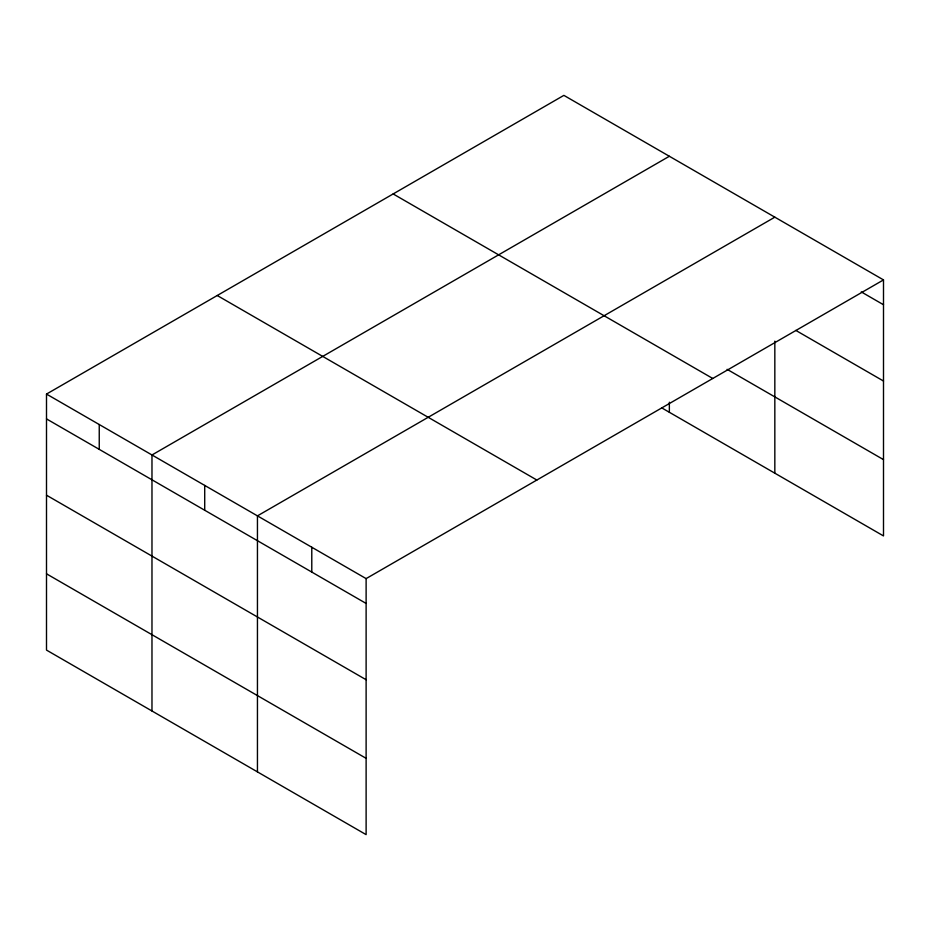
<?xml version="1.0" encoding="UTF-8"?>
<svg xmlns="http://www.w3.org/2000/svg" width="930" height="930" viewBox="0 0 930 930"><rect width="100%" height="100%" fill="white"/><g stroke="black" fill="none" stroke-linecap="round" stroke-linejoin="round"><path stroke-width="1.4" d="M883.5 279.907L563.882 95.372L46.5 394.076L46.5 650.093L366.118 834.629L366.118 578.611L883.5 279.907L883.5 535.924L661.823 407.933M669.356 156.263L151.974 454.979L151.974 710.997M774.83 217.167L257.447 515.871L257.447 771.888M861.273 291.904L883.5 304.738M795.824 330.406L883.5 381.033M727.109 369.338L883.5 459.629M393.146 193.94L712.764 378.475M217.236 295.507L536.854 480.031M46.5 394.076L366.118 578.611M46.5 418.907L366.118 603.442M46.5 495.202L366.118 679.737M46.5 573.81L366.118 758.334M774.83 341.159L774.83 473.184M669.356 402.213L669.356 412.281M311.783 547.235L311.783 572.078M204.716 485.425L204.716 510.256M99.243 424.522L99.243 449.364"/></g></svg>
